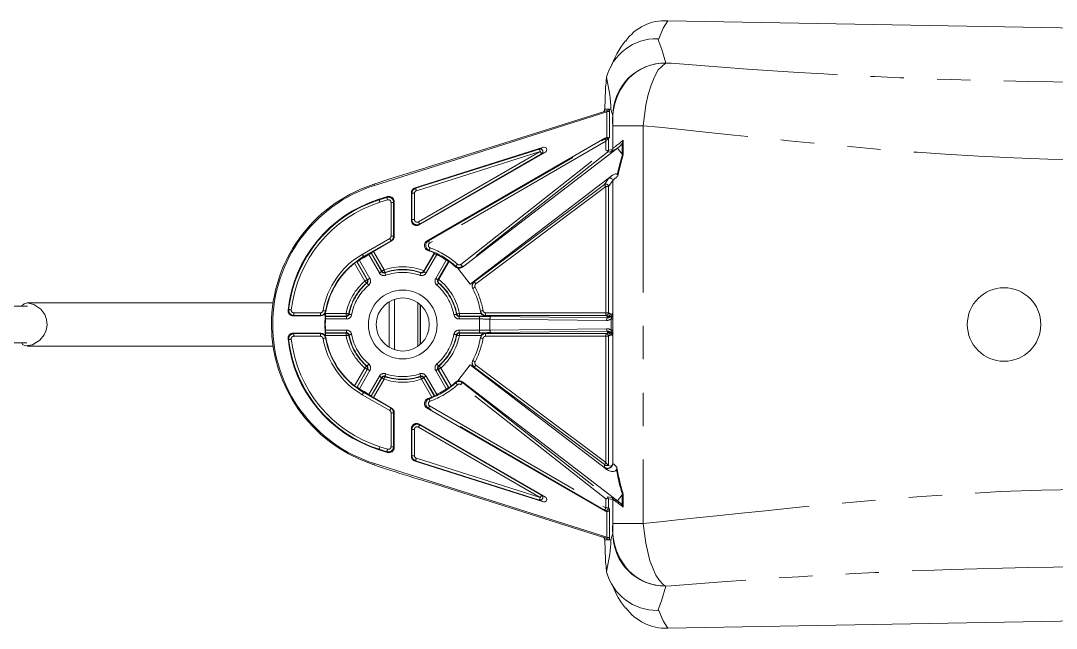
# Model space of a CAD drawing. Header units: millimetres. Extents: x 2 to 603, y 5 to 415.
# Drawn here: x 118.41 to 157.85, y 88.42 to 111.54 of the extents above; entities that cross this region are included whole.
import ezdxf

# ---------------------------------------------------------------- set-up
doc = ezdxf.new("R2010")
doc.units = ezdxf.units.MM
doc.linetypes.add('SLD-Durchgehend', pattern=[0])
doc.linetypes.add('SLD-Phantom', pattern=[12.7, 6.35, -1.27, 1.27, -1.27, 1.27, -1.27])

msp = doc.modelspace()

# ---------------------------------------------------------------- linework, layer by layer
at = {"color": 7, "linetype": 'SLD-Durchgehend', "lineweight": 15}
for p, q in [((143.0476, 111.5383), (190.7985, 110.6788)), ((142.6693, 110.8578), (142.7132, 110.857)), ((143.1737, 109.9283), (142.9613, 109.9303)), ((142.9823, 109.9318), (143.1737, 109.9283)), ((140.707, 109.2378), (140.7122, 109.3876)), ((140.6559, 108.1796), (140.6827, 108.9463)), ((140.707, 109.237), (140.7084, 109.244)), ((140.7355, 108.0726), (131.8845, 105.2741)), ((140.6451, 108.0934), (134.1477, 106.0391)), ((140.6421, 108.0925), (140.6421, 108.1796)), ((140.6427, 108.1796), (140.6421, 108.1796)), ((140.6427, 108.1796), (140.6427, 108.0927)), ((140.8817, 108.1796), (140.6427, 108.1796)), ((140.7072, 108.1136), (140.7275, 108.1259)), ((140.8354, 108.1455), (140.8354, 107.0862)), ((140.8868, 108.3197), (140.8817, 108.1796)), ((140.9585, 107.5457), (140.9585, 107.9218)), ((140.9585, 106.6877), (140.9585, 107.5458)), ((133.8822, 103.1596), (140.6585, 107.0719)), ((140.7949, 107.0711), (140.7949, 107.071)), ((140.7949, 107.071), (140.7949, 106.6174)), ((133.4246, 105.1812), (138.3123, 106.7266)), ((133.5849, 103.769), (138.3922, 106.5446)), ((135.2275, 102.1618), (141.1311, 106.6918)), ((140.9585, 106.6877), (140.9585, 106.6872)), ((141.1311, 106.6918), (141.2239, 106.7648)), ((141.3082, 106.461), (141.1311, 106.6918)), ((131.8703, 105.319), (131.7692, 105.2871)), ((135.5287, 101.5106), (140.9443, 105.6662)), ((140.9585, 100.3615), (140.9585, 105.4548)), ((131.7692, 105.2871), (131.7692, 105.286)), ((133.2849, 103.9422), (133.2849, 104.9906)), ((132.0511, 104.747), (132.3718, 104.8483)), ((132.632, 104.6577), (132.632, 103.3344)), ((131.8412, 102.7624), (132.532, 103.1612)), ((131.4742, 102.5504), (131.8412, 102.7624)), ((131.4833, 102.5346), (131.6658, 102.6399)), ((131.7559, 102.7102), (131.7511, 102.6921)), ((133.7621, 101.9927), (134.1616, 102.6847)), ((133.7623, 102.0247), (134.155, 102.7049)), ((134.155, 102.7049), (134.1616, 102.6847)), ((131.2212, 102.3673), (131.2038, 102.3709)), ((131.2038, 102.3709), (131.5999, 101.6849)), ((131.6168, 101.6821), (131.2212, 102.3673)), ((134.6997, 102.3741), (134.3001, 101.6821)), ((134.7204, 102.3785), (134.3277, 101.6983)), ((134.7204, 102.3785), (134.6997, 102.3741)), ((133.7623, 102.0247), (133.7549, 102.0118)), ((135.5287, 101.5106), (135.0552, 102.1278)), ((134.3203, 101.6854), (134.3277, 101.6983)), ((135.5287, 101.5106), (135.6755, 101.6204)), ((118.6635, 100.6796), (117.4385, 100.6796)), ((128.0188, 100.7996), (118.6607, 100.7996)), ((132.4385, 99.1137), (132.4385, 100.8454)), ((133.6385, 100.7158), (133.6385, 99.2424)), ((133.6385, 100.7127), (133.6385, 99.2443)), ((129.834, 100.306), (128.7873, 100.306)), ((130.0102, 100.3035), (130.022, 100.2902)), ((130.8023, 100.3035), (130.0102, 100.3035)), ((130.022, 100.2902), (130.8132, 100.2902)), ((136.1153, 100.3035), (135.1146, 100.3035)), ((128.7873, 99.6531), (129.834, 99.6531)), ((130.022, 99.6689), (130.0102, 99.6557)), ((130.0102, 99.6557), (130.8023, 99.6557)), ((130.8132, 99.6689), (130.022, 99.6689)), ((135.1146, 99.6557), (136.1153, 99.6557)), ((140.7949, 99.5322), (140.7949, 94.6124)), ((140.9585, 94.704), (140.9585, 99.5976)), ((117.4385, 99.2796), (118.6463, 99.2796)), ((118.6533, 99.1596), (128.0192, 99.1596)), ((131.5999, 98.2742), (131.2038, 97.5882)), ((131.2212, 97.5919), (131.6168, 98.2771)), ((134.3001, 98.2771), (134.6997, 97.585)), ((134.7171, 97.5814), (134.317, 98.2742)), ((135.0552, 97.8314), (135.5287, 98.4485)), ((135.5287, 98.4485), (140.7306, 94.457)), ((135.6755, 98.3387), (135.5287, 98.4485)), ((133.7561, 97.9503), (134.1561, 97.2575)), ((134.1616, 97.2744), (133.7621, 97.9664)), ((131.2038, 97.5882), (131.2212, 97.5919)), ((131.6658, 97.3192), (131.4833, 97.4246)), ((134.7171, 97.5814), (134.6997, 97.585)), ((135.2275, 97.7973), (141.1311, 93.2673)), ((131.8412, 97.1968), (131.4742, 97.4087)), ((131.7511, 97.267), (131.7559, 97.249)), ((132.532, 96.7979), (131.8412, 97.1968)), ((134.1561, 97.2575), (134.1616, 97.2744)), ((140.6811, 92.8741), (133.8822, 96.7995)), ((132.632, 96.6248), (132.632, 95.3014)), ((133.2849, 94.9686), (133.2849, 96.017)), ((138.3922, 93.4146), (133.5849, 96.1901)), ((132.3718, 95.1108), (132.0511, 95.2122)), ((131.7692, 94.6731), (131.6902, 94.703)), ((131.7692, 94.6731), (131.7692, 94.6721)), ((131.8703, 94.6401), (131.7692, 94.6721)), ((131.8845, 94.685), (140.7355, 91.8866)), ((138.3123, 93.2326), (133.4246, 94.7779)), ((140.6972, 94.7271), (140.695, 94.7316)), ((140.9585, 94.704), (140.9585, 94.7035)), ((140.7949, 94.6123), (140.7949, 94.6124)), ((134.2378, 93.8944), (140.6515, 91.8676)), ((141.3082, 93.4981), (141.1311, 93.2673)), ((140.9585, 92.4124), (140.9585, 93.32)), ((141.1311, 93.2673), (141.28, 93.1501)), ((141.28, 93.1501), (141.3082, 93.122)), ((140.9585, 92.0373), (140.9585, 92.411)), ((140.5856, 91.8879), (140.6091, 91.876)), ((140.7258, 91.8409), (140.6271, 91.8752)), ((140.6421, 91.7796), (140.6421, 91.87)), ((140.6421, 91.7796), (140.6427, 91.7796)), ((140.6427, 91.8697), (140.6427, 91.7796)), ((140.6427, 91.7796), (140.8817, 91.7796)), ((140.6827, 91.0128), (140.6559, 91.7796)), ((140.8868, 91.6394), (140.8817, 91.7796)), ((140.707, 90.7214), (140.7122, 90.5716)), ((140.707, 90.7214), (140.7084, 90.7144)), ((142.9823, 90.0274), (142.9613, 90.0271)), ((143.1745, 90.0308), (142.9823, 90.0274)), ((143.0476, 88.4208), (190.7985, 89.2803)), ((142.6693, 89.1013), (142.7132, 89.1021))]:
    msp.add_line(p, q, dxfattribs=at)
at = {"color": 7, "linetype": 'SLD-Phantom', "lineweight": 0}
for p, q in [((140.7899, 108.0893), (140.7072, 108.1136)), ((140.7355, 107.0974), (140.7355, 108.0726)), ((140.8181, 108.1505), (140.8354, 108.1455)), ((140.9585, 107.9218), (140.8817, 108.1796)), ((142.1183, 107.5458), (140.9585, 107.5458)), ((142.1183, 107.5458), (142.1183, 92.4133)), ((133.9324, 103.1644), (140.6585, 107.0477)), ((140.695, 106.9533), (133.9824, 103.0778)), ((140.6585, 107.0477), (140.6585, 107.0719)), ((140.695, 106.6174), (140.695, 106.9533)), ((141.3563, 106.9933), (141.3563, 106.4366)), ((133.4456, 105.1658), (138.1659, 106.6582)), ((138.1961, 106.5629), (133.4757, 105.0705)), ((133.5559, 103.8839), (138.1961, 106.5629)), ((135.1688, 102.269), (140.695, 106.6174)), ((140.7568, 106.5389), (135.2306, 102.1904)), ((138.1659, 106.6582), (138.3123, 106.7266)), ((138.3922, 106.5446), (138.2461, 106.4763)), ((140.8821, 106.5555), (140.7568, 106.5389)), ((140.7949, 106.6174), (140.9509, 106.6381)), ((140.8821, 106.5306), (140.8821, 106.5555)), ((141.3082, 106.461), (141.3082, 106.8651)), ((138.2461, 106.4763), (133.6059, 103.7973)), ((131.8845, 105.2741), (131.8703, 105.319)), ((135.6841, 101.6037), (140.6351, 105.3076)), ((140.6351, 105.3076), (140.7987, 105.5351)), ((140.9585, 105.455), (140.7949, 105.2276)), ((133.3059, 104.9752), (133.2849, 104.9906)), ((133.3059, 103.9705), (133.3059, 104.9752)), ((133.4059, 104.9752), (133.3059, 104.9752)), ((133.4059, 104.9752), (133.4059, 103.9705)), ((133.4246, 105.1812), (133.4456, 105.1658)), ((140.695, 105.2276), (135.744, 101.5236)), ((140.7949, 105.2276), (140.695, 105.2276)), ((140.695, 100.427), (140.695, 105.2276)), ((140.7949, 105.2276), (140.7949, 100.427)), ((132.0511, 104.747), (132.0575, 104.7269)), ((132.0575, 104.7269), (132.3508, 104.8197)), ((132.3809, 104.7243), (132.0876, 104.6316)), ((132.3508, 104.8197), (132.3718, 104.8483)), ((132.511, 103.3384), (132.511, 104.629)), ((132.511, 104.629), (132.611, 104.629)), ((132.632, 104.6577), (132.611, 104.629)), ((132.611, 104.629), (132.611, 103.3384)), ((133.2849, 103.9422), (133.3059, 103.9705)), ((133.4059, 103.9705), (133.3059, 103.9705)), ((133.6059, 103.7973), (133.5849, 103.769)), ((132.511, 103.3384), (132.611, 103.3384)), ((132.611, 103.3384), (132.632, 103.3344)), ((131.4172, 102.6491), (132.4611, 103.2518)), ((132.511, 103.1652), (131.4672, 102.5626)), ((132.532, 103.1612), (132.511, 103.1652)), ((131.4742, 102.5504), (131.4672, 102.5626)), ((131.4833, 102.5346), (131.4742, 102.5504)), ((132.0683, 101.9427), (131.6658, 102.6399)), ((131.7511, 102.6921), (132.1549, 101.9927)), ((132.1609, 102.0088), (131.7559, 102.7102)), ((131.8412, 102.7624), (132.2475, 102.0588)), ((134.2513, 102.6402), (133.8486, 101.9427)), ((131.5133, 101.6349), (131.1223, 102.3122)), ((131.3046, 102.4227), (131.7034, 101.7321)), ((134.2135, 101.7321), (134.6162, 102.4295)), ((132.6385, 100.9434), (132.6385, 99.0133)), ((132.6385, 100.9414), (132.6385, 99.0135)), ((133.5345, 99.1476), (133.5345, 100.7943)), ((133.5345, 99.1494), (133.5345, 100.7922)), ((133.6211, 100.7276), (133.6211, 99.2273)), ((133.6211, 100.7241), (133.6211, 99.2291)), ((128.8109, 100.327), (128.8109, 100.427)), ((128.8109, 100.427), (129.8234, 100.427)), ((129.8234, 100.327), (128.8109, 100.327)), ((129.8234, 100.327), (129.8234, 100.427)), ((130.8132, 100.1903), (130.0157, 100.1903)), ((130.0203, 100.4034), (130.8023, 100.4034)), ((130.8023, 100.4034), (130.8023, 100.3035)), ((130.8132, 100.1903), (130.8132, 100.2902)), ((135.1037, 100.2902), (135.881, 100.2902)), ((135.1037, 100.2902), (135.1037, 100.1903)), ((135.881, 100.1903), (135.1037, 100.1903)), ((135.1146, 100.3035), (135.1146, 100.4034)), ((135.1146, 100.4034), (135.9432, 100.4034)), ((135.881, 100.2902), (135.881, 100.1903)), ((135.881, 99.7689), (135.881, 100.1903)), ((136.1113, 100.427), (136.1113, 100.327)), ((136.1113, 100.427), (140.695, 100.427)), ((140.695, 100.327), (136.1113, 100.327)), ((136.2798, 100.1879), (136.2798, 99.7713)), ((140.7186, 100.1373), (136.2798, 100.1879)), ((136.3196, 100.2878), (140.7585, 100.2373)), ((140.695, 100.327), (140.695, 100.427)), ((140.695, 100.427), (140.7949, 100.427)), ((140.7585, 100.2901), (140.695, 100.327)), ((140.7585, 100.2373), (140.7585, 100.2901)), ((140.7949, 100.427), (140.8584, 100.3901)), ((140.8991, 100.1957), (140.9592, 100.1957)), ((140.8991, 99.7635), (140.8991, 100.1957)), ((140.9592, 100.1957), (140.9592, 99.7635)), ((136.2798, 99.7713), (140.7186, 99.8218)), ((128.8109, 99.6321), (129.8234, 99.6321)), ((128.8109, 99.5322), (128.8109, 99.6321)), ((129.8234, 99.5322), (128.8109, 99.5322)), ((129.8234, 99.5322), (129.8234, 99.6321)), ((130.0157, 99.7689), (130.8132, 99.7689)), ((130.8023, 99.5557), (130.0203, 99.5557)), ((130.8023, 99.6557), (130.8023, 99.5557)), ((130.8132, 99.7689), (130.8132, 99.6689)), ((135.1037, 99.7689), (135.881, 99.7689)), ((135.1037, 99.7689), (135.1037, 99.6689)), ((135.881, 99.6689), (135.1037, 99.6689)), ((135.1146, 99.5557), (135.1146, 99.6557)), ((135.9432, 99.5557), (135.1146, 99.5557)), ((135.881, 99.7689), (135.881, 99.6689)), ((136.1113, 99.6321), (140.695, 99.6321)), ((136.1113, 99.6321), (136.1113, 99.5322)), ((140.695, 99.5322), (136.1113, 99.5322)), ((140.7585, 99.7218), (136.3196, 99.6713)), ((140.695, 99.6321), (140.7585, 99.669)), ((140.695, 99.5322), (140.695, 99.6321)), ((140.695, 94.7316), (140.695, 99.5322)), ((140.7949, 99.5322), (140.695, 99.5322)), ((140.7585, 99.669), (140.7585, 99.7218)), ((140.8584, 99.5691), (140.7949, 99.5322)), ((140.8991, 99.7635), (140.9592, 99.7635)), ((131.1223, 97.647), (131.5133, 98.3242)), ((131.7034, 98.2271), (131.3046, 97.5364)), ((134.6162, 97.5296), (134.2135, 98.2271)), ((134.4036, 98.3242), (134.7986, 97.6401)), ((140.6387, 94.6488), (135.6841, 98.3554)), ((135.744, 98.4355), (140.695, 94.7316)), ((131.6658, 97.3192), (132.0683, 98.0164)), ((132.1549, 97.9664), (131.7511, 97.267)), ((131.7559, 97.249), (132.1609, 97.9503)), ((132.2475, 97.9004), (131.8412, 97.1968)), ((134.0645, 97.2162), (133.6695, 97.9004)), ((133.8486, 98.0164), (134.2513, 97.3189)), ((131.4833, 97.4246), (131.4742, 97.4087)), ((140.695, 93.3417), (135.1688, 97.6902)), ((135.2306, 97.7688), (140.7568, 93.4203)), ((132.4611, 96.7073), (131.4172, 97.31)), ((131.4742, 97.4087), (131.4672, 97.3966)), ((131.4672, 97.3966), (132.511, 96.7939)), ((132.511, 96.7939), (132.532, 96.7979)), ((140.645, 92.9193), (133.9324, 96.7948)), ((133.9824, 96.8814), (140.695, 93.0058)), ((132.611, 96.6207), (132.511, 96.6207)), ((132.511, 95.3301), (132.511, 96.6207)), ((132.632, 96.6248), (132.611, 96.6207)), ((132.611, 96.6207), (132.611, 95.3301)), ((133.3059, 95.9887), (133.2849, 96.017)), ((133.3059, 94.984), (133.3059, 95.9887)), ((133.3059, 95.9887), (133.4059, 95.9887)), ((133.4059, 95.9887), (133.4059, 94.984)), ((138.1961, 93.3962), (133.5559, 96.0752)), ((133.5849, 96.1901), (133.6059, 96.1618)), ((133.6059, 96.1618), (138.2461, 93.4828)), ((132.0511, 95.2122), (132.0575, 95.2322)), ((132.3508, 95.1395), (132.0575, 95.2322)), ((132.0876, 95.3275), (132.3809, 95.2348)), ((132.3718, 95.1108), (132.3508, 95.1395)), ((132.611, 95.3301), (132.511, 95.3301)), ((132.611, 95.3301), (132.632, 95.3014)), ((131.8845, 94.685), (131.8703, 94.6401)), ((133.2849, 94.9686), (133.3059, 94.984)), ((133.3059, 94.984), (133.4059, 94.984)), ((133.4456, 94.7933), (133.4246, 94.7779)), ((138.1659, 93.3009), (133.4456, 94.7933)), ((133.4757, 94.8887), (138.1961, 93.3962)), ((140.6387, 94.5439), (140.6387, 94.6488)), ((138.2461, 93.4828), (138.3922, 93.4146)), ((141.3082, 93.122), (141.3082, 93.4981)), ((141.3563, 93.5225), (141.3563, 93.0283)), ((138.3123, 93.2326), (138.1659, 93.3009)), ((140.695, 93.0058), (140.695, 93.3417)), ((140.7568, 93.4203), (140.9204, 93.3986)), ((140.7949, 93.3417), (140.7949, 93.0058)), ((140.9585, 93.32), (140.7949, 93.3417)), ((140.6811, 92.8741), (140.645, 92.9193)), ((140.7949, 93.0058), (140.695, 93.0058)), ((140.7355, 91.8866), (140.7355, 92.8608)), ((140.7949, 93.0058), (140.8354, 92.9552)), ((140.8354, 92.9552), (140.8354, 91.8137)), ((140.8817, 91.7796), (140.9585, 92.0373)), ((140.6271, 91.8753), (140.6271, 91.8752)), ((140.7135, 91.8474), (140.7899, 91.8698)), ((140.8354, 91.8137), (140.7522, 91.7893))]:
    msp.add_line(p, q, dxfattribs=at)
at = {"color": 7, "linetype": 'SLD-Phantom', "lineweight": 0, "flags": 128}
for points in [[(143.0476, 111.5383), (142.8792, 111.2588), (142.7132, 110.857)], [(142.6693, 110.8578), (142.8225, 110.4471), (142.9823, 109.9318)], [(142.9613, 109.9303), (142.6891, 109.6667), (142.5451, 109.4127), (142.415, 109.0945), (142.305, 108.7288), (142.2159, 108.3238), (142.1183, 107.5468), (142.1183, 107.5468)], [(158.7631, 106.2514), (157.5206, 106.2748), (156.2313, 106.3183), (154.897, 106.3818), (153.6173, 106.4589), (152.5509, 106.5341), (151.4262, 106.6226), (151.1659, 106.6444), (150.9028, 106.6668), (150.6369, 106.6898), (150.3683, 106.7136), (150.0969, 106.738), (149.8228, 106.7631), (149.5461, 106.7888), (149.0918, 106.8325), (148.4642, 106.8945), (147.6658, 106.975), (146.7001, 107.0738), (145.5721, 107.191), (144.7286, 107.2796), (144.012, 107.3543), (143.3385, 107.4235), (142.7075, 107.4874), (142.1182, 107.5458)], [(140.704, 106.9689), (140.6951, 106.9844), (140.6866, 106.9991), (140.6788, 107.0125), (140.672, 107.0243), (140.6664, 107.0339), (140.6622, 107.0412), (140.6596, 107.0458), (140.6585, 107.0477)], [(138.1659, 106.6582), (138.1666, 106.656), (138.1684, 106.6503), (138.1713, 106.6413), (138.175, 106.6295), (138.1796, 106.6151), (138.1847, 106.5988), (138.1903, 106.5812), (138.1961, 106.5629)], [(138.2461, 106.4763), (138.2449, 106.4783), (138.242, 106.4834), (138.2373, 106.4915), (138.2311, 106.5022), (138.2236, 106.5153), (138.215, 106.5301), (138.2057, 106.5462), (138.1961, 106.5629)], [(140.695, 105.2276), (140.6835, 105.243), (140.6724, 105.2578), (140.6621, 105.2715), (140.6531, 105.2835), (140.6457, 105.2935), (140.64, 105.301), (140.6365, 105.3058), (140.6351, 105.3076)], [(133.4456, 105.1658), (133.4463, 105.1635), (133.4481, 105.1578), (133.4509, 105.1489), (133.4547, 105.137), (133.4592, 105.1227), (133.4644, 105.1064), (133.4699, 105.0888), (133.4757, 105.0705)], [(132.0575, 104.7269), (132.0582, 104.7247), (132.06, 104.719), (132.0628, 104.71), (132.0666, 104.6981), (132.0711, 104.6838), (132.0763, 104.6675), (132.0818, 104.6499), (132.0876, 104.6316)], [(132.3809, 104.7243), (132.3752, 104.7426), (132.3696, 104.7603), (132.3644, 104.7765), (132.3599, 104.7909), (132.3562, 104.8027), (132.3533, 104.8117), (132.3515, 104.8174), (132.3508, 104.8197)], [(133.5559, 103.8839), (133.5655, 103.8672), (133.5748, 103.8511), (133.5834, 103.8363), (133.5909, 103.8232), (133.5971, 103.8124), (133.6018, 103.8043), (133.6047, 103.7992), (133.6059, 103.7973)], [(132.4611, 103.2518), (132.4707, 103.2351), (132.48, 103.219), (132.4886, 103.2042), (132.4961, 103.1911), (132.5023, 103.1803), (132.507, 103.1723), (132.5099, 103.1672), (132.511, 103.1652)], [(133.8822, 103.1596), (133.9084, 103.1621), (133.9324, 103.1644)], [(133.9324, 103.1644), (133.9336, 103.1623), (133.9366, 103.1571), (133.9413, 103.149), (133.9475, 103.1382), (133.955, 103.1252), (133.9636, 103.1104), (133.9728, 103.0944), (133.9824, 103.0778)], [(131.4172, 102.6491), (131.4268, 102.6324), (131.4361, 102.6164), (131.4447, 102.6015), (131.4522, 102.5884), (131.4585, 102.5777), (131.4631, 102.5696), (131.4661, 102.5645), (131.4672, 102.5626)], [(133.9652, 102.8029), (133.9425, 102.8002), (133.9177, 102.7972)], [(133.9652, 102.8029), (133.966, 102.8051), (133.968, 102.8108), (133.9712, 102.8196), (133.9754, 102.8313), (133.9804, 102.8455), (133.9861, 102.8616), (133.9924, 102.879), (133.9988, 102.897)], [(134.9691, 102.1742), (134.9709, 102.1868), (134.9726, 102.1994)], [(134.9726, 102.1994), (134.9742, 102.2012), (134.9782, 102.2056), (134.9846, 102.2126), (134.9929, 102.2218), (135.003, 102.2329), (135.0145, 102.2456), (135.0269, 102.2593), (135.0398, 102.2735)], [(135.1688, 102.269), (135.1807, 102.2538), (135.1921, 102.2393), (135.2027, 102.2259), (135.212, 102.214), (135.2197, 102.2042), (135.2255, 102.1969), (135.2292, 102.1922), (135.2306, 102.1904)], [(135.2306, 102.1904), (135.2294, 102.1789), (135.2275, 102.1618)], [(132.0683, 101.9427), (132.0849, 101.9523), (132.1009, 101.9616), (132.1157, 101.9701), (132.1287, 101.9776), (132.1395, 101.9839), (132.1476, 101.9886), (132.1528, 101.9915), (132.1549, 101.9927)], [(132.1549, 101.9927), (132.1579, 102.0007), (132.1609, 102.0088)], [(132.2475, 102.0588), (132.2308, 102.0492), (132.2148, 102.0399), (132.2, 102.0314), (132.187, 102.0239), (132.1762, 102.0177), (132.1681, 102.013), (132.1629, 102.01), (132.1609, 102.0088)], [(132.2798, 101.9642), (132.279, 101.9664), (132.2771, 101.9721), (132.2741, 101.981), (132.27, 101.9927), (132.2652, 102.007), (132.2596, 102.0231), (132.2537, 102.0406), (132.2475, 102.0588)], [(132.2798, 101.9642), (132.2776, 101.9579), (132.2743, 101.9483)], [(132.3071, 101.8539), (132.3008, 101.872), (132.2947, 101.8894), (132.2891, 101.9056), (132.2842, 101.9198), (132.2801, 101.9315), (132.277, 101.9404), (132.275, 101.9461), (132.2743, 101.9483)], [(133.6098, 101.8539), (133.6161, 101.872), (133.6222, 101.8894), (133.6278, 101.9056), (133.6328, 101.9198), (133.6368, 101.9315), (133.6399, 101.9404), (133.6419, 101.9461), (133.6427, 101.9483)], [(133.6427, 101.9483), (133.6405, 101.9546), (133.6371, 101.9642)], [(133.7549, 102.0118), (133.7591, 102.0007), (133.7621, 101.9927)], [(133.8486, 101.9427), (133.832, 101.9523), (133.816, 101.9616), (133.8012, 101.9701), (133.7882, 101.9776), (133.7774, 101.9839), (133.7693, 101.9886), (133.7641, 101.9915), (133.7621, 101.9927)], [(131.5999, 101.6849), (131.5979, 101.6837), (131.5927, 101.6807), (131.5845, 101.676), (131.5738, 101.6698), (131.5607, 101.6623), (131.5459, 101.6538), (131.5299, 101.6445), (131.5133, 101.6349)], [(131.5791, 101.5596), (131.5775, 101.5614), (131.5736, 101.5659), (131.5674, 101.573), (131.5592, 101.5824), (131.5493, 101.5937), (131.5381, 101.6066), (131.5259, 101.6205), (131.5133, 101.6349)], [(131.5956, 101.5565), (131.5891, 101.5577), (131.5791, 101.5596)], [(131.661, 101.4808), (131.6484, 101.4953), (131.6363, 101.5093), (131.6252, 101.5222), (131.6153, 101.5336), (131.6072, 101.543), (131.6011, 101.5501), (131.5971, 101.5547), (131.5956, 101.5565)], [(131.5999, 101.6849), (131.6084, 101.6835), (131.6168, 101.6821)], [(131.7034, 101.7321), (131.6868, 101.7225), (131.6708, 101.7132), (131.656, 101.7047), (131.643, 101.6972), (131.6322, 101.6909), (131.624, 101.6862), (131.6189, 101.6833), (131.6168, 101.6821)], [(134.3001, 101.6821), (134.2981, 101.6833), (134.2929, 101.6862), (134.2848, 101.6909), (134.274, 101.6972), (134.2609, 101.7047), (134.2462, 101.7132), (134.2302, 101.7225), (134.2135, 101.7321)], [(134.3213, 101.5565), (134.3198, 101.5547), (134.3159, 101.5501), (134.3097, 101.543), (134.3016, 101.5336), (134.2918, 101.5222), (134.2806, 101.5093), (134.2685, 101.4953), (134.256, 101.4808)], [(134.3001, 101.6821), (134.3085, 101.6835), (134.3203, 101.6854)], [(134.3379, 101.5596), (134.3313, 101.5584), (134.3213, 101.5565)], [(135.6261, 101.352), (135.6278, 101.3529), (135.6329, 101.3555), (135.6411, 101.3598), (135.6521, 101.3654), (135.6656, 101.3724), (135.681, 101.3803), (135.6977, 101.3889), (135.715, 101.3978)], [(135.6841, 101.6037), (135.6855, 101.6018), (135.6891, 101.5971), (135.6947, 101.5896), (135.7022, 101.5796), (135.7112, 101.5675), (135.7214, 101.5539), (135.7325, 101.539), (135.744, 101.5236)], [(128.5886, 100.5279), (128.6004, 100.5388), (128.6122, 100.5499)], [(128.6122, 100.5499), (128.6146, 100.5496), (128.6205, 100.5489), (128.6299, 100.5478), (128.6422, 100.5464), (128.6572, 100.5447), (128.6741, 100.5427), (128.6925, 100.5406), (128.7116, 100.5384)], [(128.8109, 100.327), (128.8003, 100.3176), (128.7873, 100.306)], [(130.0203, 100.4926), (130.0182, 100.493), (130.0124, 100.494), (130.0032, 100.4956), (129.9909, 100.4977), (129.976, 100.5003), (129.9591, 100.5033), (129.9409, 100.5065), (129.9218, 100.5098)], [(130.0203, 100.4926), (130.0244, 100.4851), (130.0311, 100.4728)], [(130.9004, 100.3841), (130.8981, 100.3846), (130.8922, 100.3857), (130.883, 100.3876), (130.8708, 100.39), (130.856, 100.3929), (130.8393, 100.3962), (130.8211, 100.3997), (130.8023, 100.4034)], [(130.8132, 100.2902), (130.8078, 100.2968), (130.8023, 100.3035)], [(130.9004, 100.3841), (130.9047, 100.3791), (130.9114, 100.3714)], [(131.0096, 100.3526), (130.9907, 100.3562), (130.9726, 100.3597), (130.9558, 100.3629), (130.9411, 100.3657), (130.9288, 100.3681), (130.9196, 100.3698), (130.9137, 100.371), (130.9114, 100.3714)], [(135.0055, 100.3714), (135.0032, 100.371), (134.9973, 100.3698), (134.9881, 100.3681), (134.9759, 100.3657), (134.9611, 100.3629), (134.9443, 100.3597), (134.9262, 100.3562), (134.9073, 100.3526)], [(135.0055, 100.3714), (135.0099, 100.3764), (135.0165, 100.3841)], [(135.1146, 100.4034), (135.0958, 100.3997), (135.0777, 100.3962), (135.0609, 100.3929), (135.0461, 100.39), (135.0339, 100.3876), (135.0247, 100.3857), (135.0188, 100.3846), (135.0165, 100.3841)], [(135.1146, 100.3035), (135.1091, 100.2968), (135.1037, 100.2902)], [(135.9142, 100.4928), (135.9161, 100.4931), (135.9217, 100.4941), (135.9308, 100.4957), (135.9431, 100.4978), (135.958, 100.5004), (135.9751, 100.5034), (135.9935, 100.5066), (136.0128, 100.5099)], [(136.3196, 100.2878), (136.312, 100.2855), (136.3046, 100.2795), (136.2978, 100.2702), (136.2918, 100.2577), (136.2868, 100.2427), (136.2831, 100.2256), (136.2807, 100.2071), (136.2798, 100.1879)], [(140.7585, 100.2373), (140.7508, 100.235), (140.7434, 100.229), (140.7366, 100.2196), (140.7306, 100.2072), (140.7256, 100.1921), (140.7219, 100.175), (140.7195, 100.1565), (140.7186, 100.1373)], [(140.8991, 100.1957), (140.9225, 100.2676), (140.9403, 100.3248)], [(140.9403, 100.3248), (140.9422, 100.332), (140.9472, 100.3534), (140.9497, 100.3656), (140.9509, 100.3728), (140.9519, 100.3795), (140.9522, 100.3817), (140.9522, 100.3831), (140.9521, 100.3833), (140.9519, 100.3828), (140.9512, 100.3806)], [(140.7186, 99.8218), (140.7195, 99.8026), (140.7219, 99.7841), (140.7256, 99.767), (140.7306, 99.752), (140.7366, 99.7395), (140.7434, 99.7301), (140.7508, 99.7242), (140.7585, 99.7218)], [(128.6122, 99.4093), (128.6033, 99.4176), (128.5886, 99.4313)], [(128.7116, 99.4207), (128.6925, 99.4185), (128.6741, 99.4164), (128.6572, 99.4145), (128.6422, 99.4127), (128.6299, 99.4113), (128.6205, 99.4102), (128.6146, 99.4096), (128.6122, 99.4093)], [(128.7873, 99.6531), (128.8003, 99.6415), (128.8109, 99.6321)], [(129.9218, 99.4494), (129.9409, 99.4527), (129.9591, 99.4559), (129.976, 99.4588), (129.9909, 99.4614), (130.0032, 99.4636), (130.0124, 99.4652), (130.0182, 99.4662), (130.0203, 99.4666)], [(130.0311, 99.4864), (130.0257, 99.4765), (130.0203, 99.4666)], [(130.8023, 99.6557), (130.8078, 99.6624), (130.8132, 99.6689)], [(130.9004, 99.575), (130.8981, 99.5745), (130.8922, 99.5734), (130.883, 99.5716), (130.8708, 99.5692), (130.856, 99.5663), (130.8393, 99.563), (130.8211, 99.5594), (130.8023, 99.5557)], [(130.9114, 99.5877), (130.907, 99.5827), (130.9004, 99.575)], [(131.0096, 99.6065), (130.9907, 99.6029), (130.9726, 99.5995), (130.9558, 99.5962), (130.9411, 99.5934), (130.9288, 99.5911), (130.9196, 99.5893), (130.9137, 99.5882), (130.9114, 99.5877)], [(134.9073, 99.6065), (134.9262, 99.6029), (134.9443, 99.5995), (134.9611, 99.5962), (134.9759, 99.5934), (134.9881, 99.5911), (134.9973, 99.5893), (135.0032, 99.5882), (135.0055, 99.5877)], [(135.0165, 99.575), (135.0122, 99.58), (135.0055, 99.5877)], [(135.0165, 99.575), (135.0188, 99.5745), (135.0247, 99.5734), (135.0339, 99.5716), (135.0461, 99.5692), (135.0609, 99.5663), (135.0777, 99.563), (135.0958, 99.5594), (135.1146, 99.5557)], [(135.1037, 99.6689), (135.1091, 99.6624), (135.1146, 99.6557)], [(136.0128, 99.4492), (135.9935, 99.4526), (135.9751, 99.4558), (135.958, 99.4587), (135.9431, 99.4613), (135.9308, 99.4635), (135.9217, 99.465), (135.9161, 99.466), (135.9142, 99.4663)], [(136.2798, 99.7713), (136.2807, 99.7521), (136.2831, 99.7336), (136.2868, 99.7165), (136.2918, 99.7014), (136.2978, 99.689), (136.3046, 99.6796), (136.312, 99.6736), (136.3196, 99.6713)], [(140.9403, 99.6343), (140.9207, 99.697), (140.8991, 99.7635)], [(140.9512, 99.5785), (140.9517, 99.5767), (140.9521, 99.5758), (140.9522, 99.576), (140.9522, 99.5769), (140.9519, 99.5796), (140.9503, 99.5901), (140.9403, 99.6343)], [(135.715, 98.5613), (135.6977, 98.5703), (135.681, 98.5789), (135.6656, 98.5868), (135.6521, 98.5937), (135.6411, 98.5994), (135.6329, 98.6036), (135.6278, 98.6062), (135.6261, 98.6071)], [(131.5791, 98.3995), (131.5775, 98.3977), (131.5736, 98.3932), (131.5674, 98.3862), (131.5592, 98.3768), (131.5493, 98.3654), (131.5381, 98.3526), (131.5259, 98.3387), (131.5133, 98.3242)], [(131.5133, 98.3242), (131.5299, 98.3146), (131.5459, 98.3054), (131.5607, 98.2968), (131.5738, 98.2893), (131.5845, 98.2831), (131.5927, 98.2784), (131.5979, 98.2754), (131.5999, 98.2742)], [(131.5791, 98.3995), (131.5856, 98.4008), (131.5956, 98.4027)], [(131.661, 98.4783), (131.6484, 98.4638), (131.6363, 98.4498), (131.6252, 98.4369), (131.6153, 98.4255), (131.6072, 98.4161), (131.6011, 98.409), (131.5971, 98.4045), (131.5956, 98.4027)], [(131.6168, 98.2771), (131.6084, 98.2757), (131.5999, 98.2742)], [(131.7034, 98.2271), (131.6868, 98.2367), (131.6708, 98.2459), (131.656, 98.2544), (131.643, 98.262), (131.6322, 98.2682), (131.624, 98.2729), (131.6189, 98.2759), (131.6168, 98.2771)], [(134.2135, 98.2271), (134.2302, 98.2367), (134.2462, 98.2459), (134.2609, 98.2544), (134.274, 98.262), (134.2848, 98.2682), (134.2929, 98.2729), (134.2981, 98.2759), (134.3001, 98.2771)], [(134.256, 98.4783), (134.2685, 98.4638), (134.2806, 98.4498), (134.2918, 98.4369), (134.3016, 98.4255), (134.3097, 98.4161), (134.3159, 98.409), (134.3198, 98.4045), (134.3213, 98.4027)], [(134.317, 98.2742), (134.3085, 98.2757), (134.3001, 98.2771)], [(134.317, 98.2742), (134.3191, 98.2754), (134.3243, 98.2784), (134.3324, 98.2831), (134.3432, 98.2893), (134.3562, 98.2968), (134.371, 98.3054), (134.387, 98.3146), (134.4036, 98.3242)], [(134.3213, 98.4027), (134.3279, 98.4014), (134.3379, 98.3995)], [(134.3379, 98.3995), (134.3394, 98.3977), (134.3434, 98.3932), (134.3495, 98.3862), (134.3577, 98.3768), (134.3676, 98.3654), (134.3788, 98.3526), (134.391, 98.3387), (134.4036, 98.3242)], [(135.744, 98.4355), (135.7325, 98.4201), (135.7214, 98.4053), (135.7112, 98.3916), (135.7022, 98.3795), (135.6947, 98.3696), (135.6891, 98.3621), (135.6855, 98.3573), (135.6841, 98.3554)], [(132.0683, 98.0164), (132.0849, 98.0068), (132.1009, 97.9976), (132.1157, 97.989), (132.1287, 97.9815), (132.1395, 97.9753), (132.1476, 97.9706), (132.1528, 97.9676), (132.1549, 97.9664)], [(132.1609, 97.9503), (132.1579, 97.9584), (132.1549, 97.9664)], [(132.1609, 97.9503), (132.1629, 97.9492), (132.1681, 97.9462), (132.1762, 97.9415), (132.187, 97.9353), (132.2, 97.9277), (132.2148, 97.9192), (132.2308, 97.91), (132.2475, 97.9004)], [(132.2798, 97.995), (132.279, 97.9927), (132.2771, 97.9871), (132.2741, 97.9782), (132.27, 97.9664), (132.2652, 97.9522), (132.2596, 97.936), (132.2537, 97.9185), (132.2475, 97.9004)], [(132.3071, 98.1053), (132.3008, 98.0872), (132.2947, 98.0697), (132.2891, 98.0536), (132.2842, 98.0394), (132.2801, 98.0276), (132.277, 98.0187), (132.275, 98.0131), (132.2743, 98.0109)], [(132.2743, 98.0109), (132.2765, 98.0046), (132.2798, 97.995)], [(133.6098, 98.1053), (133.6161, 98.0872), (133.6222, 98.0697), (133.6278, 98.0536), (133.6328, 98.0394), (133.6368, 98.0276), (133.6399, 98.0187), (133.6419, 98.0131), (133.6427, 98.0109)], [(133.6371, 97.995), (133.6393, 98.0012), (133.6427, 98.0109)], [(133.6371, 97.995), (133.6379, 97.9927), (133.6398, 97.9871), (133.6429, 97.9782), (133.6469, 97.9664), (133.6518, 97.9522), (133.6573, 97.936), (133.6633, 97.9185), (133.6695, 97.9004)], [(133.6695, 97.9004), (133.6861, 97.91), (133.7021, 97.9192), (133.7169, 97.9277), (133.7299, 97.9353), (133.7407, 97.9415), (133.7488, 97.9462), (133.754, 97.9492), (133.7561, 97.9503)], [(133.7621, 97.9664), (133.7591, 97.9584), (133.7561, 97.9503)], [(133.8486, 98.0164), (133.832, 98.0068), (133.816, 97.9976), (133.8012, 97.989), (133.7882, 97.9815), (133.7774, 97.9753), (133.7693, 97.9706), (133.7641, 97.9676), (133.7621, 97.9664)], [(134.9726, 97.7597), (134.9713, 97.7692), (134.9691, 97.7849)], [(135.0398, 97.6857), (135.0269, 97.6999), (135.0145, 97.7136), (135.003, 97.7262), (134.9929, 97.7373), (134.9846, 97.7466), (134.9782, 97.7535), (134.9742, 97.758), (134.9726, 97.7597)], [(135.1688, 97.6902), (135.1807, 97.7053), (135.1921, 97.7198), (135.2027, 97.7333), (135.212, 97.7451), (135.2197, 97.7549), (135.2255, 97.7623), (135.2292, 97.7669), (135.2306, 97.7688)], [(135.2275, 97.7973), (135.2294, 97.7802), (135.2306, 97.7688)], [(131.4172, 97.31), (131.4268, 97.3267), (131.4361, 97.3428), (131.4447, 97.3576), (131.4522, 97.3707), (131.4585, 97.3815), (131.4631, 97.3896), (131.4661, 97.3947), (131.4672, 97.3966)], [(133.9177, 97.1619), (133.9425, 97.1589), (133.9652, 97.1562)], [(133.9988, 97.0621), (133.9924, 97.0802), (133.9861, 97.0976), (133.9804, 97.1136), (133.9754, 97.1278), (133.9712, 97.1395), (133.968, 97.1484), (133.966, 97.154), (133.9652, 97.1562)], [(132.511, 96.7939), (132.5099, 96.792), (132.507, 96.7869), (132.5023, 96.7788), (132.4961, 96.768), (132.4886, 96.755), (132.48, 96.7401), (132.4707, 96.724), (132.4611, 96.7073)], [(133.9324, 96.7948), (133.9084, 96.797), (133.8822, 96.7995)], [(133.9824, 96.8814), (133.9728, 96.8647), (133.9636, 96.8487), (133.955, 96.834), (133.9475, 96.8209), (133.9413, 96.8101), (133.9366, 96.802), (133.9336, 96.7968), (133.9324, 96.7948)], [(133.5559, 96.0752), (133.5655, 96.0919), (133.5748, 96.108), (133.5834, 96.1229), (133.5909, 96.1359), (133.5971, 96.1467), (133.6018, 96.1548), (133.6047, 96.1599), (133.6059, 96.1618)], [(132.0575, 95.2322), (132.0582, 95.2345), (132.06, 95.2402), (132.0628, 95.2491), (132.0666, 95.261), (132.0711, 95.2753), (132.0763, 95.2916), (132.0818, 95.3092), (132.0876, 95.3275)], [(132.3508, 95.1395), (132.3515, 95.1417), (132.3533, 95.1474), (132.3562, 95.1564), (132.3599, 95.1683), (132.3644, 95.1826), (132.3696, 95.1989), (132.3752, 95.2165), (132.3809, 95.2348)], [(133.4456, 94.7933), (133.4463, 94.7956), (133.4481, 94.8013), (133.4509, 94.8103), (133.4547, 94.8221), (133.4592, 94.8365), (133.4644, 94.8527), (133.4699, 94.8704), (133.4757, 94.8887)], [(140.6972, 94.7271), (140.6859, 94.7119), (140.675, 94.6974), (140.665, 94.684), (140.6562, 94.6723), (140.649, 94.6626), (140.6435, 94.6553), (140.64, 94.6506), (140.6387, 94.6488)], [(138.1961, 93.3962), (138.2057, 93.4129), (138.215, 93.429), (138.2236, 93.4438), (138.2311, 93.4569), (138.2373, 93.4677), (138.242, 93.4758), (138.2449, 93.4809), (138.2461, 93.4828)], [(142.1182, 92.4133), (142.7446, 92.4755), (143.4179, 92.5437), (144.1391, 92.618), (144.9089, 92.6984), (145.8551, 92.7977), (146.7746, 92.893), (147.8147, 92.9993), (148.6516, 93.0833), (148.8366, 93.1016), (149.0073, 93.1184), (149.1637, 93.1337), (149.3056, 93.1474), (149.4331, 93.1596), (149.5461, 93.1703), (151.1726, 93.3153), (152.6973, 93.4359), (154.115, 93.5321), (155.7281, 93.619), (157.2785, 93.6776), (158.7631, 93.7077)], [(138.1961, 93.3962), (138.1903, 93.3779), (138.1847, 93.3603), (138.1796, 93.344), (138.175, 93.3297), (138.1713, 93.3178), (138.1684, 93.3088), (138.1666, 93.3031), (138.1659, 93.3009)], [(140.645, 92.9193), (140.6462, 92.9213), (140.6492, 92.9265), (140.6539, 92.9346), (140.6601, 92.9454), (140.6676, 92.9584), (140.6761, 92.9732), (140.6854, 92.9892), (140.695, 93.0058)], [(142.1183, 92.4124), (141.6429, 92.4124), (141.2732, 92.4124), (141.0388, 92.4124), (140.9585, 92.4124)], [(142.1183, 92.4124), (142.1183, 92.4124), (142.2125, 91.654), (142.3738, 90.9889), (142.5959, 90.4461), (142.7311, 90.2347), (142.8728, 90.0864), (142.9613, 90.0288)], [(142.9823, 90.0274), (142.8065, 89.4656), (142.6693, 89.1013)], [(142.7132, 89.1021), (142.8792, 88.7003), (143.0476, 88.4208)]]:
    msp.add_lwpolyline(points, dxfattribs=at)
at = {"color": 7, "linetype": 'SLD-Durchgehend', "lineweight": 15, "flags": 128}
for points in [[(140.695, 106.9533), (140.698, 106.9585), (140.701, 106.9637), (140.704, 106.9689)], [(140.695, 106.6174), (140.713, 106.6087), (140.7304, 106.6003), (140.7466, 106.5924), (140.7612, 106.5853), (140.7736, 106.5793), (140.7834, 106.5745)], [(141.3082, 106.8651), (141.2679, 106.8066), (141.2239, 106.7648)], [(140.9443, 105.6662), (141.0251, 105.7062), (141.0579, 105.7115), (141.092, 105.7086), (141.1113, 105.701), (141.1258, 105.6898), (141.1291, 105.6861)], [(135.0552, 102.1278), (134.9938, 102.1549), (134.9691, 102.1742)], [(118.4487, 100.6796), (118.4512, 100.6895), (118.5369, 100.7728), (118.6549, 100.7994)], [(118.6549, 100.7994), (118.9132, 100.7402), (119.1777, 100.5579), (119.3213, 100.3665), (119.3959, 100.1713), (119.4151, 99.95), (119.3811, 99.7619), (119.3058, 99.5909), (119.1345, 99.3804), (118.854, 99.2043), (118.5862, 99.1647), (118.4757, 99.2223), (118.45, 99.2796)], [(135.9432, 100.4034), (135.9197, 100.4621), (135.9176, 100.4732)], [(140.9585, 100.3615), (140.9588, 100.2957), (140.9592, 100.1957)], [(135.9176, 99.486), (135.9396, 99.5495), (135.9432, 99.5557)], [(134.9691, 97.7849), (135.0255, 97.8213), (135.0552, 97.8314)], [(141.0938, 94.4648), (141.0926, 94.462), (141.0678, 94.4257), (141.0382, 94.4033), (140.99, 94.3856), (140.9108, 94.3828), (140.791, 94.4192), (140.7306, 94.457)], [(140.7834, 93.3846), (140.7736, 93.3799), (140.7612, 93.3738), (140.7466, 93.3668), (140.7304, 93.3589), (140.713, 93.3504), (140.695, 93.3417)]]:
    msp.add_lwpolyline(points, dxfattribs=at)
at = {"color": 7, "linetype": 'SLD-Durchgehend', "lineweight": 15}
for centre, radius in [((155.8585, 99.9796), 1.4), ((132.9585, 99.9796), 1.31), ((132.9585, 99.9796), 1.01)]:
    msp.add_circle(centre, radius, dxfattribs=at)
for centre, radius, start, end in [((142.9347, 109.7267), 1.8151, 86.43319, 144.95245), ((142.6349, 108.8659), 1.9922, 89.01018, 164.8209), ((144.471, 108.4365), 3.8289, 142.35855, 160.00933), ((142.9568, 107.9336), 1.9983, 89.26804, 180.33677), ((142.9592, 107.9617), 1.9687, 89.93833, 130.58369), ((134.3328, 107.7968), 6.5747, 4.56169, 14.00154), ((143.2747, 107.7646), 2.3262, 133.33007, 185.30713), ((143.1953, 108.8792), 2.5135, 171.65459, 178.47019), ((140.7726, 108.1499), 0.063, 285.96396, 355.98849), ((141.0572, 106.7462), 0.4175, 128.91413, 147.76155), ((140.756, 106.829), 0.2692, 72.8452, 94.36825), ((140.8283, 107.1181), 0.5425, 332.20025, 346.70036), ((140.8019, 106.6921), 0.1584, 300.40274, 340.06808), ((141.2972, 106.3007), 0.1482, 66.50779, 78.14174), ((133.5585, 99.9796), 5.6, 107.54558, 108.63361), ((140.8584, 105.4547), 0.1001, 0.18409, 126.59544), ((141.0374, 105.6087), 0.12, 12.6654, 40.14749), ((133.5585, 99.9796), 5.6, 108.63361, 180), ((133.5585, 99.9796), 5.5529, 107.54558, 252.45442), ((133.5585, 99.9796), 5, 107.54558, 173.70442), ((133.982, 102.9864), 0.1999, 119.95517, 251.24442), ((132.9585, 99.9796), 2.9686, 120, 128.20864), ((132.9585, 99.9796), 2.9764, 66.29643, 71.1995), ((135.2809, 104.8266), 2.4167, 242.4077, 244.78259), ((132.9585, 99.9796), 2.9581, 55.91573, 64.08427), ((132.9585, 99.9796), 2.9686, 128.20864, 170.43678), ((131.5199, 101.8465), 0.6123, 121.0783, 130.49119), ((129.9202, 104.4153), 2.4264, 302.42513, 304.79059), ((132.9585, 99.9796), 2.9503, 120, 124.09516), ((135.51, 103.6845), 1.5407, 234.54193, 238.26736), ((132.9585, 99.9796), 2.9764, 47.50533, 53.70357), ((135.1066, 102.3208), 0.1997, 255.08946, 307.2678), ((133.6664, 102.0613), 0.1014, 253.25199, 330.8136), ((134.4073, 101.6335), 0.1014, 149.17713, 226.75751), ((135.7953, 101.4603), 0.2, 126.80475, 207.5711), ((135.804, 101.4435), 0.2, 126.79904, 207.2245), ((132.9585, 99.9796), 3, 9.47003, 27.56182), ((128.7873, 100.5059), 0.1999, 173.69704, 270.00712), ((129.834, 100.5059), 0.1999, 270.00125, 350.44424), ((132.9585, 99.9796), 2.9686, 171.79136, 188.20864), ((132.9585, 99.9796), 2.9503, 175.90484, 184.09516), ((130.8116, 100.2728), 0.802, 170.62404, 177.80696), ((128.479, 100.3373), 1.5438, 354.53298, 358.25117), ((136.1113, 100.527), 0.2, 189.85302, 270.00131), ((136.1193, 100.5085), 0.2051, 210.82866, 268.87101), ((140.9084, 100.3639), 0.0504, 309.20855, 352.62996), ((133.5585, 99.9821), 5.6, 180.02619, 250.51123), ((128.7873, 99.4532), 0.1999, 89.99202, 186.30381), ((133.5585, 99.9796), 5, 186.29558, 252.45442), ((129.834, 99.4532), 0.2, 9.55743, 89.99708), ((130.6222, 99.6672), 0.6122, 181.07708, 190.49192), ((127.595, 99.5661), 2.4292, 2.4266, 4.78924), ((132.9585, 99.9796), 2.9686, 189.56322, 231.79136), ((132.9585, 99.9796), 3, 332.43818, 350.52997), ((136.1113, 99.4321), 0.2, 89.99664, 170.14903), ((136.1195, 99.4504), 0.2053, 91.16163, 149.1387), ((140.9083, 99.5952), 0.0505, 7.40449, 50.757), ((89.4722, 99.903), 51.4872, 359.66011, 359.84468), ((135.804, 98.5156), 0.2, 152.77608, 233.20038), ((135.7953, 98.4989), 0.2, 152.43395, 233.1902), ((135.1067, 97.6389), 0.1992, 52.66092, 104.98181), ((132.9585, 99.9796), 2.9686, 231.79136, 240), ((131.6312, 98.2671), 0.8022, 230.62468, 237.80583), ((130.4065, 96.2755), 1.5482, 54.5383, 58.24598), ((132.9585, 99.9796), 2.9503, 235.90484, 240), ((132.9585, 99.9796), 2.9581, 295.91573, 304.08427), ((135.9909, 95.5507), 2.4096, 122.40444, 124.78627), ((134.4009, 98.1063), 0.6128, 301.06263, 310.46771), ((132.9585, 99.9796), 2.9764, 308.18683, 312.49467), ((133.982, 96.9727), 0.1999, 108.75552, 240.04489), ((132.9585, 99.9796), 2.9764, 288.8005, 291.81317), ((133.7815, 97.9671), 0.8024, 290.64534, 297.82422), ((134.8922, 95.9156), 1.5427, 114.54455, 118.26516), ((133.5585, 99.9796), 5.6, 251.36639, 252.45442), ((141.0468, 94.9258), 0.4021, 209.62025, 231.20796), ((140.8651, 94.5683), 0.2511, 335.65473, 355.83147), ((141.2981, 93.6557), 0.1454, 281.74246, 293.608), ((140.8585, 93.3201), 0.1, 359.97723, 51.73543), ((141.064, 92.9375), 0.3061, 17.27098, 37.07184), ((143.2747, 92.1945), 2.3262, 174.69287, 226.66993), ((142.9538, 92.0225), 1.9954, 179.57615, 270.21563), ((134.3329, 92.1623), 6.5747, 345.9984, 355.43837), ((140.6921, 91.7913), 0.0601, 358.07809, 69.09848), ((140.7726, 91.8093), 0.063, 4.01151, 74.03604), ((143.1953, 91.0799), 2.5135, 181.52981, 188.34541), ((142.6347, 91.0929), 1.9918, 195.17167, 270.99725), ((142.9592, 91.9975), 1.9687, 229.41631, 270.06167), ((143.865, 91.1408), 3.1153, 200.64143, 218.9183), ((142.9762, 90.2938), 1.8743, 215.799, 272.1829)]:
    msp.add_arc(centre, radius, start, end, dxfattribs=at)
at = {"color": 7, "linetype": 'SLD-Phantom', "lineweight": 0}
for centre, radius, start, end in [((160.1968, 308.6806), 199.4793, 265.105049, 269.573416), ((140.7585, 106.8744), 0.2, 79.49151, 119.98866), ((138.1944, 106.5622), 0.1002, 301.06173, 106.48557), ((140.7586, 106.6878), 0.1999, 308.17165, 359.84357), ((140.6948, 105.2273), 0.1001, 0.18304, 126.59627), ((133.5059, 104.9751), 0.2, 107.55997, 179.98561), ((133.5585, 99.9796), 4.979, 107.54558, 173.42304), ((133.5585, 99.9796), 4.879, 107.54558, 173.42304), ((132.411, 104.6289), 0.2, 0.0268, 107.51878), ((133.5059, 103.9706), 0.2, 180.02645, 299.97984), ((132.411, 103.3384), 0.2, 300.01008, 359.99622), ((134.0325, 102.9912), 0.2, 120.04291, 250.33183), ((134.0323, 102.9912), 0.0999, 119.95699, 250.41681), ((132.9585, 99.9796), 3.0826, 120, 170.09576), ((132.9585, 99.9796), 2.9826, 120, 170.09576), ((132.9585, 99.9796), 2.9974, 47.7814, 70.37443), ((132.9585, 99.9796), 3.0974, 47.7814, 70.37443), ((132.9585, 99.9796), 2.1974, 68.54308, 108.87881), ((135.107, 102.3476), 0.2, 227.79386, 308.18563), ((135.107, 102.3475), 0.1, 227.78267, 308.20116), ((132.2415, 102.0427), 0.1999, 210.00077, 289.16348), ((132.2414, 102.0426), 0.0999, 209.95654, 289.20826), ((132.2475, 102.0589), 0.1, 210.03681, 288.84261), ((132.9585, 99.9796), 2.0842, 70.83586, 109.16414), ((132.9585, 99.9796), 2.0974, 71.12119, 108.87881), ((132.9585, 99.9796), 1.9843, 70.83586, 109.16414), ((133.6755, 102.0427), 0.1999, 250.83322, 330.00252), ((133.6755, 102.0426), 0.0999, 250.79109, 330.04411), ((132.9585, 99.9796), 2.1974, 131.12119, 168.87881), ((132.9585, 99.9796), 2.0974, 131.12119, 168.87881), ((132.9585, 99.9796), 2.0842, 130.83586, 169.16414), ((132.9585, 99.9796), 1.9843, 130.83586, 169.16414), ((131.5132, 101.6349), 0.1, 311.15737, 29.96487), ((131.5304, 101.6321), 0.0999, 310.79308, 30.0441), ((131.5303, 101.6321), 0.1999, 310.83187, 30.00398), ((134.3867, 101.6321), 0.1999, 149.99637, 229.16778), ((132.9585, 99.9796), 1.9843, 10.83586, 49.16414), ((134.3866, 101.6321), 0.0999, 149.95367, 229.20916), ((132.9585, 99.9796), 2.0842, 10.83586, 49.16414), ((132.9585, 99.9796), 2.1974, 11.12119, 51.45692), ((132.9585, 99.9796), 2.0974, 11.12119, 48.87881), ((132.8387, 100.1397), 3.2, 27.22638, 27.56377), ((135.804, 101.4436), 0.1, 126.80704, 207.23163), ((132.9585, 99.9796), 3.1, 9.85051, 27.22541), ((128.8109, 100.527), 0.2, 173.44598, 269.9776), ((128.8108, 100.5269), 0.0999, 173.41284, 270.00989), ((129.8234, 100.527), 0.1, 270.00323, 350.10251), ((129.8233, 100.527), 0.2, 270.00983, 350.08469), ((130.8023, 100.4035), 0.1, 270.03506, 348.84382), ((130.8133, 100.3901), 0.0999, 269.95692, 349.20698), ((130.8132, 100.3902), 0.1999, 269.99712, 349.16677), ((135.1037, 100.3902), 0.1999, 190.8314, 270.00471), ((135.1036, 100.3901), 0.0999, 190.79094, 270.04516), ((135.1147, 100.4035), 0.1, 191.15618, 269.96494), ((136.1113, 100.527), 0.1, 189.84523, 269.9892), ((132.9585, 99.7796), 3.2, 9.42125, 9.84926), ((140.6948, 100.4271), 0.1001, 270.09597, 359.94322), ((140.7583, 100.3902), 0.1001, 270.09767, 359.9398), ((140.8568, 100.4067), 0.0979, 344.54089, 0.36893), ((140.698, 100.3633), 0.2604, 358.68981, 9.72933), ((128.8109, 99.4321), 0.2, 90.02186, 186.55455), ((133.5585, 99.9796), 4.979, 186.57696, 252.45442), ((128.8108, 99.4322), 0.1, 89.99071, 186.58656), ((133.5585, 99.9796), 4.879, 186.57696, 252.45442), ((129.8233, 99.4321), 0.2, 9.91538, 89.99009), ((129.8234, 99.4322), 0.1, 9.90017, 89.9941), ((132.9585, 99.9796), 3.0826, 189.90424, 240), ((132.9585, 99.9796), 2.9826, 189.90424, 240), ((130.8023, 99.5556), 0.1, 11.15618, 89.96494), ((132.9585, 99.9796), 2.1974, 191.12119, 228.87881), ((130.8132, 99.5689), 0.1999, 10.84018, 89.99593), ((130.8133, 99.569), 0.0999, 10.79094, 90.04516), ((132.9585, 99.9796), 2.0974, 191.12119, 228.87881), ((132.9585, 99.9796), 2.0842, 190.83586, 229.16414), ((132.9585, 99.9796), 1.9843, 190.83586, 229.16414), ((132.9585, 99.9796), 1.9843, 310.83586, 349.16414), ((132.9585, 99.9796), 2.0842, 310.83586, 349.16414), ((132.9585, 99.9796), 2.0974, 311.12119, 348.87881), ((132.9585, 99.9796), 2.1974, 311.12119, 348.87881), ((135.1037, 99.569), 0.1999, 89.99712, 169.16677), ((135.1036, 99.569), 0.0999, 89.95505, 169.20886), ((135.1147, 99.5556), 0.1, 90.03506, 168.84382), ((132.9585, 99.9796), 3.1, 332.77459, 350.14949), ((136.1113, 99.4321), 0.1, 90.00703, 170.15854), ((132.9585, 100.1795), 3.2, 350.15074, 350.57875), ((140.6948, 99.5321), 0.1001, 0.05678, 89.90403), ((140.7583, 99.569), 0.1001, 0.0602, 89.90233), ((140.8568, 99.5524), 0.0979, 359.63107, 15.45911), ((140.7637, 99.591), 0.195, 348.4084, 3.17246), ((131.5132, 98.3242), 0.1, 330.03513, 48.84263), ((131.5304, 98.3271), 0.0999, 329.95568, 49.20715), ((131.5303, 98.327), 0.1999, 329.99715, 49.167), ((134.3867, 98.327), 0.1999, 130.83081, 210.00505), ((134.3866, 98.3271), 0.0999, 130.79308, 210.0441), ((134.4037, 98.3242), 0.1, 131.15737, 209.96487), ((132.8387, 99.8195), 3.2, 332.43623, 332.77362), ((135.804, 98.5156), 0.1, 152.76862, 233.19271), ((132.2414, 97.9164), 0.1999, 70.83322, 150.00252), ((132.2414, 97.9165), 0.0999, 70.79109, 150.04411), ((132.2475, 97.9003), 0.1, 71.15739, 149.96319), ((132.9585, 99.9796), 2.1974, 251.12119, 288.87881), ((132.9585, 99.9796), 2.0842, 250.83586, 289.16414), ((132.9585, 99.9796), 2.0974, 251.12119, 288.87881), ((132.9585, 99.9796), 1.9843, 250.83586, 289.16414), ((133.6755, 97.9164), 0.1999, 30.00077, 109.16348), ((133.6694, 97.9003), 0.1, 30.03819, 108.84122), ((133.6755, 97.9165), 0.0999, 29.95654, 109.20826), ((135.107, 97.6115), 0.2, 51.81603, 132.20448), ((132.9585, 99.9796), 2.9974, 289.62557, 312.2186), ((132.9585, 99.9796), 3.0974, 289.62557, 312.2186), ((135.107, 97.6116), 0.1, 51.79379, 132.22238), ((134.0325, 96.9679), 0.2, 109.66776, 239.95751), ((134.0323, 96.9679), 0.0999, 109.5822, 240.04399), ((132.411, 96.6207), 0.2, 0.00378, 59.98992), ((133.5059, 95.9886), 0.2, 60.02016, 179.97355), ((132.411, 95.3302), 0.2, 252.48122, 359.9732), ((133.5059, 94.984), 0.2, 180.01439, 252.44003), ((140.7585, 94.7041), 0.2, 233.21229, 359.82946), ((140.7585, 94.809), 0.2, 233.21034, 280.51017), ((138.1944, 93.397), 0.1002, 253.51443, 58.93827), ((140.6948, 93.0061), 0.1001, 240.1838, 359.83923), ((160.4602, -114.3902), 205.15, 90.488372, 94.833165)]:
    msp.add_arc(centre, radius, start, end, dxfattribs=at)
at = {"color": 7, "linetype": 'SLD-Durchgehend', "lineweight": 15}
for centre, major_axis, ratio, start_param, end_param in [((140.5561, 108.1663), (0.1, 0.0024), 0.9992385, 5.2656464, 5.7238852), ((140.6451, 108.0962), (0.1003, 0.0317), 0.0248961, 4.7042722, 5.3718132), ((140.7581, 108.1506), (0.1105, 0.0281), 0.1510747, 4.3945455, 5.2472513), ((140.7355, 108.0698), (0.1, 0.0316), 0.0249661, 0.9875407, 1.5628974), ((140.7585, 106.8986), (0, 0.2001), 0.9995432, 0.1149909, 0.5234009), ((140.7585, 106.8499), (0.1623, 0.2258), 0.5173375, 0.5519759, 0.7635113), ((138.3419, 106.631), (-0.0924, -0.0431), 0.9803516, 1.6593872, 4.5792922), ((140.695, 106.6174), (-0.039, 0.0924), 0.9555901, 3.420924, 3.8837416), ((140.695, 106.6174), (0.0676, 0.0771), 0.9555901, 4.9685546, 5.4095197), ((140.7585, 106.8186), (-0.1619, 0.2234), 0.5256149, 3.4927169, 3.7665731), ((141.3082, 106.6482), (-0.0249, 0.2028), 0.2690917, 2.7129064, 3.0427875), ((132.9585, 105.6329), (1.6199, 0.5125), 0.0249661, 0.7385176, 2.3872773), ((133.485, 104.9905), (-0.1614, 0.1183), 0.9994735, 5.6511522, 6.9152184), ((132.432, 104.6575), (0.1183, 0.1615), 0.9990198, 5.3451407, 7.22123), ((133.485, 103.9423), (-0.1193, -0.1607), 0.9990364, 5.3514449, 7.4450269), ((132.432, 103.3344), (-0.1965, 0.0378), 0.9996447, 2.2846024, 3.3315581), ((131.6645, 102.6422), (0.0866, 0.05), 0.0261859, 4.712389, 6.2570054), ((131.8425, 102.7601), (0.0866, 0.05), 0.0261859, 1.5707963, 3.1154127), ((131.6645, 97.317), (0.0866, -0.05), 0.0261859, 0.0261799, 1.5707963), ((131.8425, 97.199), (0.0866, -0.05), 0.0261859, 3.1677726, 4.712389), ((132.432, 96.6247), (0.1965, 0.0378), 0.9996447, 6.0932199, 7.1401756), ((133.485, 96.0168), (0.1193, -0.1607), 0.9990364, 1.9797511, 4.0733331), ((132.432, 95.3016), (0.1183, -0.1615), 0.9990198, 5.3451407, 7.22123), ((132.9585, 94.3262), (1.6199, -0.5125), 0.0249661, 3.895908, 5.6306665), ((133.485, 94.9687), (-0.1614, -0.1183), 0.9994735, 5.6511522, 6.9152184), ((140.7585, 94.8325), (-0.1616, 0.2217), 0.5317149, 2.384607, 3.7693602), ((141.3082, 93.3109), (0.0249, 0.2028), 0.2690917, 0.0988052, 0.4286863), ((138.3419, 93.3281), (0.0924, -0.0431), 0.9803516, 4.8454858, 7.7653907), ((140.695, 93.3417), (0.039, 0.0924), 0.9555901, 5.5410364, 6.0038539), ((140.695, 93.3417), (-0.0676, 0.0771), 0.9555901, 4.0152583, 4.4562233), ((140.731, 92.9609), (-0.0627, 0.0783), 0.9974136, 1.9435666, 2.510042), ((140.7355, 92.9552), (0.0951, 0.0334), 0.9305309, 4.3966137, 5.9223918), ((140.527, 91.9042), (0.1003, -0.0317), 0.0248967, 0.9541165, 1.5787489), ((140.5272, 91.8751), (0.1, 0), 0.0158628, 0.0457229, 0.6106492), ((140.5561, 91.7929), (0.1, -0.0024), 0.9992385, 0.5593001, 1.0175389), ((140.6515, 91.8648), (0.1003, -0.0317), 0.0248838, 0.9121805, 1.5787608), ((140.7355, 91.8893), (0.1, -0.0316), 0.0249661, 4.7202879, 5.2956446)]:
    msp.add_ellipse(centre, major_axis=major_axis, ratio=ratio, start_param=start_param, end_param=end_param, dxfattribs=at)
at = {"color": 7, "linetype": 'SLD-Phantom', "lineweight": 0}
for centre, major_axis, ratio, start_param, end_param in [((142.9585, 108.4189), (1.9997, 1.732), 0.0185357, 3.1255403, 3.7672426), ((143.0821, 108.2618), (2.1998, 1.7319), 0.0182048, 3.1272608, 3.6921271), ((142.9806, 100.4553), (-0.8563, 6.9627), 0.2690917, 0.5026308, 0.688362), ((142.9585, 100.4382), (-0.8277, 6.9631), 0.2614768, 0.5024182, 0.6977383), ((142.8986, 107.106), (2.0998, 1.5718), 0.018549, 2.7529762, 3.1255649), ((142.9585, 107.0259), (1.9998, 1.5718), 0.018785, 2.6804468, 3.1268275), ((133.5059, 104.9751), (-0.0807, 0.0591), 0.9994735, 5.6511522, 6.9152184), ((132.411, 104.6289), (0.0592, 0.0807), 0.9990198, 5.3451407, 7.22123), ((133.5059, 103.9706), (-0.0597, -0.0804), 0.9990364, 5.3514449, 7.4450269), ((132.411, 103.3384), (-0.0982, 0.0189), 0.9996447, 2.2846024, 3.3315581), ((132.9585, 103.1597), (0, 5.0707), 0.7454317, 2.1635333, 2.168539), ((135.881, 100.2614), (1.1, 0), 0.0261859, 1.160644, 1.5707963), ((135.881, 100.1615), (1, 0), 0.0288045, 1.160644, 1.5707963), ((140.7186, 100.4374), (-0.2095, 0.2172), 0.9886755, 2.3683973, 3.0139942), ((140.7585, 100.4374), (-0.1392, 0.1461), 0.9830585, 2.3719849, 3.6720929), ((140.7585, 100.4901), (-0.1512, 0.1748), 0.7485426, 2.2840395, 3.5841475), ((140.8584, 100.4901), (-0.08, 0.1066), 0.5636633, 2.2150882, 3.5151962), ((140.7186, 99.5217), (0.2095, 0.2172), 0.9886755, 0.1275985, 0.7731954), ((132.9585, 96.7994), (0, 5.0707), 0.7454317, 0.9730536, 0.9780593), ((135.881, 99.7977), (1, 0), 0.0288045, 4.712389, 5.1225414), ((135.881, 99.6977), (1.1, 0), 0.0261859, 4.712389, 5.1225414), ((140.7585, 99.5217), (0.1392, 0.1461), 0.9830585, 5.7526851, 7.0527931), ((140.7585, 99.469), (0.1512, 0.1748), 0.7485426, 5.8406304, 7.1407384), ((140.8584, 99.469), (0.08, 0.1066), 0.5636633, 5.9095818, 7.2096898), ((132.411, 96.6207), (0.0982, 0.0189), 0.9996447, 6.0932199, 7.1401756), ((133.5059, 95.9886), (0.0597, -0.0804), 0.9990364, 1.9797511, 4.0733331), ((132.411, 95.3302), (0.0592, -0.0807), 0.9990198, 5.3451407, 7.22123), ((133.5059, 94.984), (-0.0807, -0.0591), 0.9994735, 5.6511522, 6.9152184), ((142.9585, 93.0582), (1.9998, -1.6467), 0.0189731, 3.1572145, 3.5561403), ((142.8387, 92.8981), (2.1998, -1.6466), 0.018549, 3.1554762, 3.4455021), ((142.9806, 99.5039), (0.8563, 6.9627), 0.2690917, 2.4124891, 2.6389618), ((142.9585, 99.5209), (0.8277, 6.9631), 0.2614768, 2.396398, 2.6391744), ((143.0203, 91.7461), (2.0998, -1.6532), 0.0182048, 2.5619123, 3.1537824), ((142.9585, 91.6675), (1.9998, -1.6532), 0.0183935, 2.5150952, 3.1567971)]:
    msp.add_ellipse(centre, major_axis=major_axis, ratio=ratio, start_param=start_param, end_param=end_param, dxfattribs=at)

doc.saveas('drawing.dxf')
